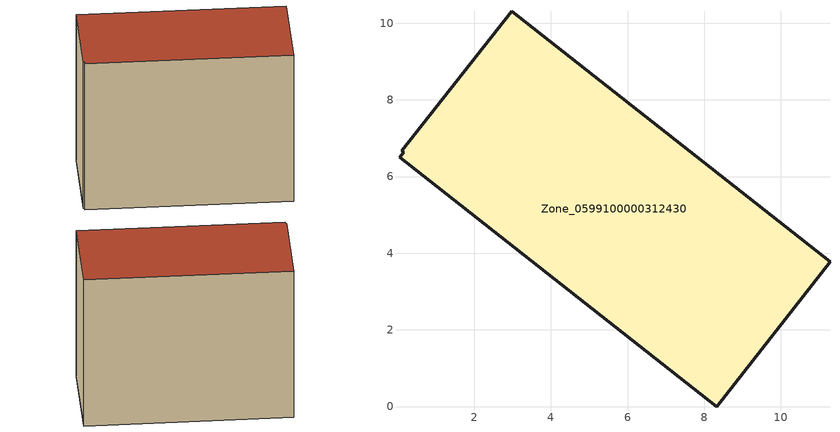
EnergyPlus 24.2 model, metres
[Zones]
Zone_0599100000312430
 floor ground (C_G): 0.05,6.5 0.16,6.63 0.11,6.68 2.97,10.31 11.28,3.78 8.32,0 z0.12
 wall outside (C_F): 11.28,3.78 2.97,10.31 0.11,6.68 0.16,6.63 0.05,6.5 8.32,0 11.28,3.78 z0.12:8.68
 roof outside (C_R): 0.16,6.63 0.05,6.5 8.32,0 11.28,3.78 2.97,10.31 0.11,6.68 z8.68
[BUILDING]
Pand.0599100000312430: North Axis=0; Terrain=City; Loads Convergence Tolerance Value=0.04; Temperature Convergence Tolerance Value=0.4; Solar Distribution=FullExterior; Maximum Number of Warmup Days=25; Minimum Number of Warmup Days=1
[Site:Location]
Rotterdam.The.Hague.AP_ZH_NLD Design_Conditions: Latitude=51.96; Longitude=4.45; Time Zone=1; Elevation=-4.5
[SITE:GROUNDTEMPERATURE:BUILDINGSURFACE]
18, 18, 18, 18, 18, 18, 18, 18, 18, 18, 18, 18
[MATERIAL] Thermal Absorptance=0.9; Solar Absorptance=0.7; Visible Absorptance=0.7
Name | Roughness | Thickness | Conductivity | Density | Specific Heat
G.TI.1975-1991 | MediumSmooth | 0.15 | 0.288461 | 540 | 1210
F.TI.1975-1991 | Rough | 0.3 | 0.230769 | 1920 | 840
R.TI.1975-1991 | MediumRough | 0.2 | 0.153846 | 1500 | 1000
[CONSTRUCTION]
C_G: G.TI.1975-1991
C_F: F.TI.1975-1991
C_R: R.TI.1975-1991
[ZONE]
Zone_0599100000312430: Type=1; Multiplier=1; Ceiling Height=Autocalculate; Volume=Autocalculate; Floor Area=autocalculate; Part of Total Floor Area=Yes
[ZONEINFILTRATION:DESIGNFLOWRATE]
Infil_Zone_0599100000312430: Zone or ZoneList or Space or SpaceList=Zone_0599100000312430; Schedule=AlwaysOn; Design Flow Rate Calculation Method=Flow/Area; Flow Rate per Floor Area=0.003; Constant Term Coefficient=1; Temperature Term Coefficient=0; Velocity Term Coefficient=0; Velocity Squared Term Coefficient=0
[HVACTEMPLATE:ZONE:IDEALLOADSAIRSYSTEM]
Zone_0599100000312430: Maximum Heating Supply Air Temperature=50; Minimum Cooling Supply Air Temperature=13; Maximum Heating Supply Air Humidity Ratio=0.0156; Minimum Cooling Supply Air Humidity Ratio=0.0077; Heating Limit=NoLimit; Cooling Limit=NoLimit; Dehumidification Control Type=ConstantSensibleHeatRatio; Cooling Sensible Heat Ratio=0.7; Dehumidification Setpoint=60; Humidification Control Type=None; Humidification Setpoint=30; Outdoor Air Method=None; Outdoor Air Flow Rate per Person=0.00944; Outdoor Air Flow Rate per Zone Floor Area=0; Outdoor Air Flow Rate per Zone=0; Demand Controlled Ventilation Type=None; Outdoor Air Economizer Type=NoEconomizer; Heat Recovery Type=None; Sensible Heat Recovery Effectiveness=0.7; Latent Heat Recovery Effectiveness=0.65
[ZONECONTROL:THERMOSTAT]
ThermostatControl_Zone_0599100000312430: Zone or ZoneList=Zone_0599100000312430; Control Type Schedule=DualSetpointControlType; Control 1=Thermostat_Zone_0599100000312430; Temperature Difference Between Cutout And Setpoint=0
[THERMOSTATSETPOINT:DUALSETPOINT]
Thermostat_Zone_0599100000312430: Heating Setpoint Temperature Schedule=HeatingSetpoint_Zone_0599100000312430; Cooling Setpoint Temperature Schedule=CoolingSetpoint_Zone_0599100000312430
[SCHEDULE:COMPACT]
HeatingSetpoint_Zone_0599100000312430: Through: 12/31, For: AllDays, Until: 24:00, 21
CoolingSetpoint_Zone_0599100000312430: Through: 12/31, For: AllDays, Until: 24:00, 24
DualSetpointControlType: Through: 12/31, For: AllDays, Until: 24:00, 4
AlwaysOn: Through: 12/31, For: AllDays, Until: 24:00, 1
